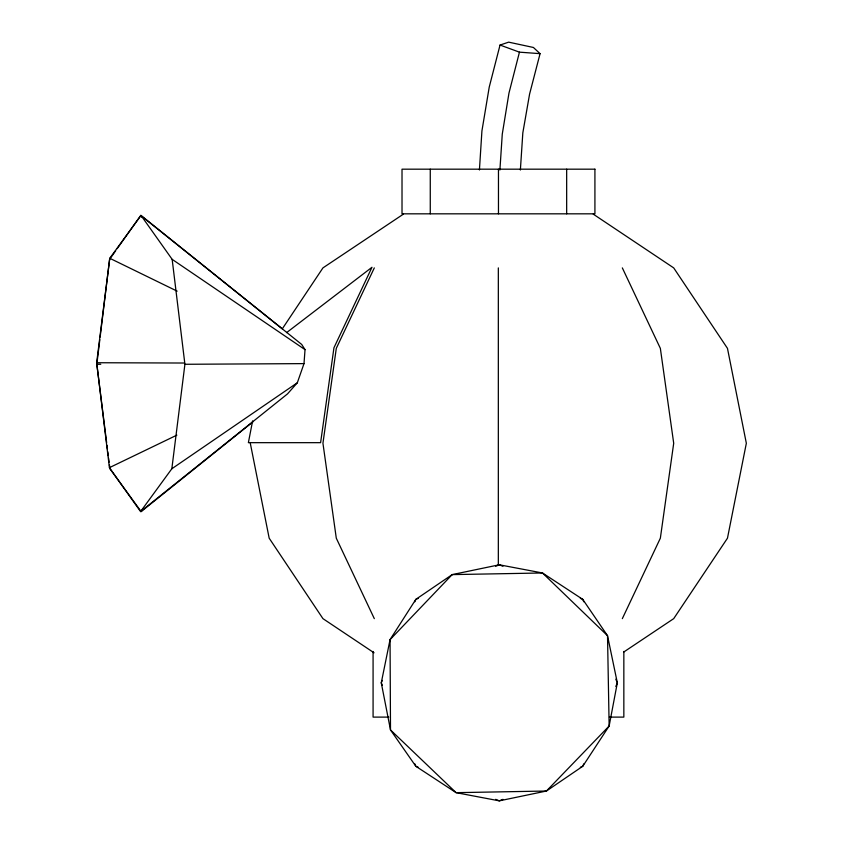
<?xml version="1.0" encoding="UTF-8"?>
<svg xmlns="http://www.w3.org/2000/svg" width="843" height="843" viewBox="0 0 843 843"><rect width="100%" height="100%" fill="white"/><g stroke="black" fill="none" stroke-linecap="round" stroke-linejoin="round"><path stroke-width="1.26" d="M479.425 169.97L481.922 130.96L489.235 87.103L500.036 45.048L508.666 42.15L533.408 47.471L540.068 53.657L529.583 94.1L522.829 132.836L520.373 170.012M499.899 170.012L502.27 134.121L508.982 93.046L519.446 52.161L540.068 53.657M304.007 363.618L305.029 349.634L301.699 344.439L141.023 215.45L109.759 258.274L96.66 362.732L109.421 467.654L140.56 511.585L287.495 393.902L297.316 382.785L304.007 363.618L184.912 364.281L171.835 468.761L140.56 511.585M106.639 442.638L96.829 364.281L99.822 339.666M100.138 337.074L109.601 259.359L115.67 250.792M252.615 420.857L248.379 442.67L320.603 442.67L333.954 347.748L371.974 267.284L286.62 332.616M382.279 680.406L381.268 682.819L390.499 729.943L415.841 766.276L456.105 792.662L499.298 800.85L546.422 791.029L582.755 766.276L609.141 726.013L617.329 682.819L607.518 635.696L582.755 599.362L542.502 572.977L499.298 564.789L452.175 574.61L415.841 599.362L390.056 639.626L381.268 682.819L382.279 685.243M414.84 601.786L415.841 599.362L418.265 598.361M583.767 763.863L582.755 766.276L580.342 767.278M615.822 686.455L617.329 682.819L615.822 679.195M374.313 267.895L336.294 348.359L322.943 443.27L336.294 538.192L374.313 618.646M622.334 618.646L660.354 538.192L673.705 443.27L660.354 348.359L622.334 267.895M117.188 248.643L140.718 215.45L282.3 328.833L322.943 267.895L403.407 214.133M109.421 464.841L109.906 468.761L141.181 511.585L143.458 508.371M141.181 511.585L252.9 421.89M171.835 468.761L297.316 382.785M623.683 652.071L673.705 618.646L727.467 538.192L746.34 443.27L727.467 348.359L673.705 267.895L593.24 214.133M109.421 467.654L176.851 435.146M495.673 566.296L499.298 564.789L502.934 566.296M502.934 799.343L499.298 800.85L495.673 799.343M96.829 364.281L100.76 364.271M388.813 717.108L373.08 717.108L373.08 651.46M609.415 717.108L623.841 717.108L623.841 651.46M96.66 362.732L184.385 363.027M500.036 45.048L519.446 52.161M580.342 598.361L582.755 599.362L583.767 601.786M418.265 767.278L415.841 766.276L414.84 763.863M109.759 258.274L177.146 291.151M374.05 652.798L322.943 618.646L269.18 538.192L250.308 443.27M141.023 215.45L172.162 259.359L305.029 349.634M140.718 215.45L142.246 217.536M106.966 445.252L107.461 449.171M107.788 451.785L108.273 455.694M108.599 458.307L109.095 462.227M172.162 259.359L184.912 364.281M566.665 169.18L566.665 213.827M498.466 169.18L498.466 213.827M498.329 267.895L498.329 565.442M430.267 169.18L430.267 213.827M452.175 574.61L390.056 639.626L390.499 729.943L456.105 792.662L546.422 791.029L609.141 726.013L607.518 635.696L542.502 572.977L452.175 574.61M594.916 169.18L402.016 169.18L402.016 213.827L594.916 213.827L594.916 169.18"/></g></svg>
